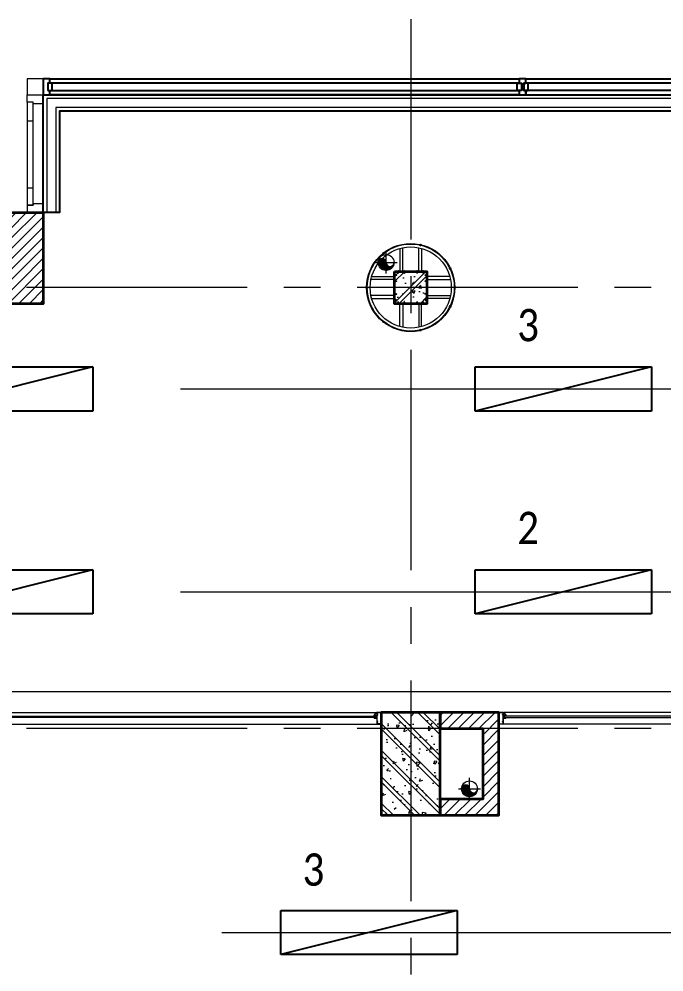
# Model space of a CAD drawing. Header units: millimetres. Extents: x 18326 to 214271, y -298828 to -198730.
# Drawn here: x 53632 to 58020, y -264236 to -257754 of the extents above; entities that cross this region are included whole.
import ezdxf
from ezdxf.enums import TextEntityAlignment as Align

# ---------------------------------------------------------------- set-up
doc = ezdxf.new("R2010")
doc.units = ezdxf.units.MM
doc.header["$LTSCALE"] = 20
doc.header["$MEASUREMENT"] = 0
for name, pattern in [('DASHED2', [0.375, 0.25, -0.125]), ('HIDDEN', [0.375, 0.25, -0.125]), ('xref LC GK$0$CENTER2', [1.125, 0.75, -0.125, 0.125, -0.125]), ('xref_mb.A6$0$CENTER', [2, 1.25, -0.25, 0.25, -0.25]), ('xref_mb.A6$0$HIDDEN', [0.375, 0.25, -0.125])]:
    doc.linetypes.add(name, pattern=pattern)
doc.layers.get('0').update_dxf_attribs({"lineweight": 0})
for name, color, linetype in [('!Cetech-TBD', 2, 'Continuous'), ('CDC-E-Note', 3, 'Continuous'), ('xref_mb.A6$0$5 KV-CUA', 34, 'Continuous'), ('xref_mb.A6$0$A-LANCAN', 11, 'Continuous'), ('xref_mb.A6$0$A-NETKHUAT', 8, 'xref_mb.A6$0$HIDDEN'), ('xref_mb.A6$0$A-NETTHAY', 125, 'Continuous'), ('xref_mb.A6$0$KV-Net thay 3', 251, 'Continuous')]:
    doc.layers.add(name, color=color, linetype=linetype)
for name, color, linetype, lineweight in [('0.MAU XANH- DAY DIEN', 3, 'HIDDEN', 20), ('xref LC GK$0$KV-Net truc', 251, 'xref LC GK$0$CENTER2', 9), ('xref_mb.A6$0$KV-Cat be tong', 6, 'Continuous', 35), ('xref_mb.A6$0$KV-Cat tuong', 4, 'Continuous', 35), ('xref_mb.A6$0$KV-Cat vat lieu', 11, 'Continuous', 20), ('xref_mb.A6$0$KV-Cua', 34, 'Continuous', 13), ('xref_mb.A6$0$KV-Hatch', 179, 'Continuous', 5), ('xref_mb.A6$0$KV-Net thay 1', 9, 'Continuous', 20), ('xref_mb.A6$0$KV-Net thay 2', 8, 'Continuous', 13), ('xref_mb.A6$0$KV-Noi that', 35, 'Continuous', 9), ('xref_mb.A6$0$netmanh', 8, 'Continuous', 13), ('xref_mb.A6$0$nettruc', 26, 'xref_mb.A6$0$CENTER', 9)]:
    doc.layers.add(name, color=color, linetype=linetype, lineweight=lineweight)
doc.styles.add('uv-abc', font='calibril.ttf', dxfattribs={"width": 0.85})

# ---------------------------------------------------------------- blocks, each defined once
blk = doc.blocks.new('l57')
at = {"layer": '!Cetech-TBD'}
for p, q in [((-600, 150), (600, 150)), ((600, 150), (-600, -150)), ((-600, -150), (-600, 150)), ((600, 150), (600, -150)), ((600, -150), (-600, -150))]:
    blk.add_line(p, q, dxfattribs=at)
blk = doc.blocks.new('xref LC GK$0$LC')
at = {"layer": 'xref LC GK$0$KV-Net truc', "color": 8, "ltscale": 100}
for points in [[(25950, -48923.6), (25950, -85478.5)], [(175586.7, -50750), (-10253.1, -50750)], [(175586.7, -53750), (-10253.1, -53750)]]:
    blk.add_lwpolyline(points, dxfattribs=at)
blk = doc.blocks.new('*U500')
at = {"color": 8}
for p, q in [((164.8, 0), (-2462.3, 0)), ((169.2, -80), (-2465.3, -80))]:
    blk.add_line(p, q, dxfattribs=at)
for points in [[(-2495.3, -80), (-2495.3, -78.5), (-2500.3, -78.5), (-2500.3, -77.2), (-2495.3, -77.2), (-2495.3, -71), (-2493.8, -71), (-2493.8, -78.5), (-2466.8, -78.5), (-2466.8, -68, -0.349938), (-2471.3, -67.6, -1), (-2470.2, -66.5, 0.658117), (-2466.8, -65, 0.658117), (-2470.2, -63.5, -1), (-2471.3, -62.4, -0.349938), (-2466.8, -62), (-2466.8, -50), (-2467.3, -49.5), (-2467.3, -30.5), (-2466.8, -30), (-2466.8, -18, -0.349938), (-2471.3, -17.6, -1), (-2470.2, -16.5, 0.658117), (-2466.8, -15, 0.658117), (-2470.2, -13.5, -1), (-2471.3, -12.4, -0.349938), (-2466.8, -12), (-2466.8, -1.5), (-2493.8, -1.5), (-2493.8, -9), (-2495.3, -9), (-2495.3, -2.8), (-2500.3, -2.8), (-2500.3, -1.5), (-2495.3, -1.5), (-2495.3, 0), (-2462.3, 0), (-2462.3, -1.6), (-2463.5, -2.8), (-2465.3, -1.8), (-2465.3, -38.5), (-2463.8, -38.5), (-2463.3, -36.8, -0.857195), (-2462.3, -37), (-2462.3, -38.5), (-2455.3, -38.5), (-2455.3, -36.3), (-2453.6, -36.3, -0.414214), (-2453.1, -36.8, -0.414214), (-2453.6, -37.3), (-2454, -37.3), (-2454, -38.5), (-2447.6, -38.5), (-2447.6, -37.3), (-2448, -37.3, -0.414214), (-2448.5, -36.8, -0.414214), (-2448, -36.3), (-2446.3, -36.3), (-2446.3, -40), (-2465.3, -40), (-2465.3, -80)], [(-2451.1, -23.4), (-2449.6, -22.9), (-2449.6, -23.4), (-2448.1, -22.9), (-2448.1, -23.4), (-2446.9, -23, 0.322823), (-2446.6, -22.5), (-2446.6, -20.9), (-2460.9, 0), (-2462.4, 0), (-2462.2, -1.5), (-2463.6, -3), (-2464.5, -2.4, 1), (-2465, -3.3), (-2463.4, -4.2), (-2461.6, -2.4, -0.469802), (-2460.4, -2.5), (-2448.4, -20, -0.602899), (-2449.4, -21.9), (-2462.8, -21.9), (-2465.6, -37.8, 1), (-2464.7, -38), (-2462.1, -23.7, -0.36397), (-2461.2, -22.9), (-2457.1, -22.9), (-2457.1, -23.4), (-2455.6, -22.9), (-2455.6, -23.4), (-2454.1, -22.9), (-2454.1, -23.4), (-2452.6, -22.9), (-2452.6, -23.4), (-2451.1, -22.9)]]:
    blk.add_lwpolyline(points, format="xyb", close=True, dxfattribs=at)
blk.add_lwpolyline([(-2457.3, -25.1), (-2457.3, -35.1), (162.8, -35.1), (162.8, -25.1), (-2457.3, -25.1)], close=True, dxfattribs=at)
blk = doc.blocks.new('*U497')
at = {"color": 8}
for p, q in [((-110, -460), (-110, -1140)), ((-220, -575), (-220, -1035)), ((-180, -1035), (-180, -575)), ((-220, -1200), (-110, -1200))]:
    blk.add_line(p, q, dxfattribs=at)
for points in [[(-220, -400), (-110, -400), (-110, -460), (-110, -460), (-110, -460), (-180, -460), (-180, -450), (-220, -450)], [(-180, -450), (-220, -450), (-220, -575), (-180, -575)], [(-180, -1035), (-220, -1035), (-220, -1150), (-180, -1150)], [(-220, -1200), (-110, -1200), (-110, -1140), (-110, -1140), (-110, -1140), (-180, -1140), (-180, -1150), (-220, -1150)]]:
    blk.add_lwpolyline(points, close=True, dxfattribs=at)
blk = doc.blocks.new('xref_mb.A6$0$od')
at = {"ltscale": 10}
h = blk.add_hatch(dxfattribs=at)
h.set_pattern_fill('ANSI31', color=8, scale=0.5, style=0)
h.set_pattern_definition([(45, (-2211.68692, 549.289586), (-0.0441941738, 0.0441941738), [])])
h.paths.add_polyline_path([(-0.625, 0, -0.414214), (0, 0.625), (0, 0)])
h.paths.add_polyline_path([(0, -0.625, -0.414214), (-0.625, 0), (0, 0, 1)])
h.paths.add_polyline_path([(0, 0), (0, 0.625, -1)])
at = {"color": 8, "ltscale": 0.02}
for p, q in [((0, 0.875), (0, -0.875)), ((-0.875, 0), (0.875, 0))]:
    blk.add_line(p, q, dxfattribs=at)
at = {"color": 8, "ltscale": 10}
blk.add_circle((0, 0), 0.625, dxfattribs=at)
for centre, start, end in [((0, -0.312), 90, 270), ((0, 0.312), 270, 90)]:
    blk.add_arc(centre, 0.312, start, end, dxfattribs=at)
blk = doc.blocks.new('xref_mb.A6$0$TNM')
at = {"layer": 'xref_mb.A6$0$KV-Noi that', "color": 8, "lineweight": 40, "ltscale": 0.25, "xscale": 86.40000000209601, "yscale": 86.40000000209601, "zscale": 86.40000000209601, "rotation": 90}
for p in [(13332.3, 22770.3), (13900, 19190)]:
    blk.add_blockref('xref_mb.A6$0$od', p, dxfattribs=at)
blk = doc.blocks.new('xref_mb.A6$0$w new')
at = {"layer": 'xref_mb.A6$0$netmanh', "color": 8}
for p, q in [((2116783, 526236), (2116782, 526236)), ((2116782, 526236), (2116782, 526233)), ((2116792, 526233), (2116782, 526233)), ((2116783, 526233), (2116782, 526233)), ((2116782, 526233), (2116782, 526232)), ((2116792, 526232), (2116782, 526232)), ((2116790, 526236), (2116783, 526236)), ((2116783, 526224), (2116790, 526226)), ((2116785, 526223), (2116783, 526224)), ((2116783, 526220), (2116790, 526222)), ((2116785, 526219), (2116783, 526220)), ((2116783, 526217), (2116789, 526218)), ((2116785, 526216), (2116783, 526217)), ((2116784, 526238), (2116784, 526236)), ((2116789, 526238), (2116784, 526238)), ((2116784, 526236), (2116784, 526233)), ((2116784, 526232), (2116784, 526229)), ((2116789, 526229), (2116784, 526229)), ((2116784, 526226), (2116789, 526227)), ((2116785, 526225), (2116784, 526226)), ((2116784, 526223), (2116789, 526224)), ((2116784, 526222), (2116789, 526224)), ((2116785, 526221), (2116784, 526222)), ((2116784, 526219), (2116789, 526220)), ((2116785, 526218), (2116784, 526219)), ((2116784, 526215), (2116790, 526217)), ((2116785, 526216), (2116784, 526217)), ((2116785, 526215), (2116784, 526215)), ((2116784, 526213), (2116790, 526215)), ((2116785, 526214), (2116784, 526215)), ((2116785, 526212), (2116784, 526213)), ((2116785, 526212), (2116784, 526213)), ((2116784, 526211), (2116790, 526212)), ((2116785, 526210), (2116784, 526211)), ((2116785, 526210), (2116784, 526211)), ((2116784, 526209), (2116790, 526210)), ((2116785, 526208), (2116784, 526209)), ((2116784, 526207), (2116790, 526208)), ((2116785, 526208), (2116784, 526208)), ((2116785, 526206), (2116784, 526207)), ((2116784, 526204), (2116790, 526206)), ((2116785, 526205), (2116784, 526206)), ((2116785, 526203), (2116784, 526204)), ((2116784, 526202), (2116790, 526204)), ((2116785, 526203), (2116784, 526204)), ((2116785, 526201), (2116784, 526202)), ((2116785, 526201), (2116784, 526202)), ((2116784, 526200), (2116790, 526201)), ((2116785, 526199), (2116784, 526200)), ((2116785, 526238), (2116785, 526236)), ((2116785, 526226), (2116785, 526229)), ((2116785, 526225), (2116785, 526227)), ((2116785, 526223), (2116785, 526225)), ((2116785, 526223), (2116785, 526223)), ((2116785, 526221), (2116785, 526221)), ((2116785, 526219), (2116785, 526219)), ((2116785, 526217), (2116785, 526218)), ((2116785, 526218), (2116785, 526218)), ((2116786, 526216), (2116785, 526216)), ((2116785, 526216), (2116785, 526216)), ((2116785, 526215), (2116785, 526216)), ((2116787, 526215), (2116785, 526215)), ((2116785, 526214), (2116785, 526214)), ((2116785, 526213), (2116785, 526214)), ((2116787, 526213), (2116785, 526212)), ((2116785, 526211), (2116785, 526212)), ((2116785, 526211), (2116785, 526212)), ((2116787, 526211), (2116785, 526210)), ((2116785, 526209), (2116785, 526210)), ((2116785, 526209), (2116785, 526209)), ((2116787, 526208), (2116785, 526208)), ((2116785, 526207), (2116785, 526208)), ((2116785, 526207), (2116785, 526207)), ((2116787, 526206), (2116785, 526206)), ((2116785, 526205), (2116785, 526205)), ((2116785, 526204), (2116785, 526205)), ((2116787, 526204), (2116785, 526203)), ((2116785, 526202), (2116785, 526203)), ((2116785, 526202), (2116785, 526203)), ((2116787, 526202), (2116785, 526201)), ((2116785, 526200), (2116785, 526201)), ((2116787, 526200), (2116785, 526199)), ((2116787, 526185), (2116785, 526188)), ((2116788, 526217), (2116786, 526216)), ((2116786, 526188), (2116787, 526185)), ((2116787, 526187), (2116786, 526188)), ((2116787, 526185), (2116787, 526216)), ((2116788, 526216), (2116787, 526215)), ((2116788, 526214), (2116787, 526213)), ((2116788, 526212), (2116787, 526211)), ((2116788, 526209), (2116787, 526208)), ((2116788, 526207), (2116787, 526206)), ((2116788, 526205), (2116787, 526204)), ((2116788, 526203), (2116787, 526202)), ((2116788, 526201), (2116787, 526200)), ((2116787, 526185), (2116788, 526188)), ((2116788, 526238), (2116788, 526236)), ((2116788, 526228), (2116788, 526229)), ((2116790, 526226), (2116788, 526227)), ((2116788, 526225), (2116788, 526227)), ((2116789, 526227), (2116788, 526227)), ((2116789, 526224), (2116788, 526225)), ((2116788, 526225), (2116788, 526225)), ((2116789, 526224), (2116788, 526225)), ((2116788, 526222), (2116788, 526224)), ((2116788, 526223), (2116788, 526223)), ((2116790, 526222), (2116788, 526223)), ((2116788, 526221), (2116788, 526222)), ((2116789, 526220), (2116788, 526221)), ((2116788, 526219), (2116788, 526220)), ((2116789, 526218), (2116788, 526219)), ((2116788, 526217), (2116788, 526218)), ((2116788, 526218), (2116788, 526218)), ((2116790, 526217), (2116788, 526218)), ((2116788, 526217), (2116788, 526217)), ((2116788, 526217), (2116788, 526188)), ((2116788, 526216), (2116788, 526217)), ((2116788, 526216), (2116788, 526216)), ((2116788, 526216), (2116788, 526216)), ((2116790, 526215), (2116788, 526216)), ((2116788, 526213), (2116788, 526214)), ((2116788, 526214), (2116788, 526214)), ((2116788, 526213), (2116788, 526214)), ((2116790, 526212), (2116788, 526213)), ((2116788, 526211), (2116788, 526212)), ((2116788, 526212), (2116788, 526212)), ((2116788, 526211), (2116788, 526212)), ((2116790, 526210), (2116788, 526211)), ((2116788, 526209), (2116788, 526210)), ((2116788, 526209), (2116788, 526210)), ((2116788, 526209), (2116788, 526209)), ((2116790, 526208), (2116788, 526209)), ((2116788, 526207), (2116788, 526208)), ((2116788, 526207), (2116788, 526207)), ((2116788, 526207), (2116788, 526207)), ((2116790, 526206), (2116788, 526207)), ((2116788, 526204), (2116788, 526205)), ((2116788, 526205), (2116788, 526205)), ((2116788, 526204), (2116788, 526205)), ((2116790, 526204), (2116788, 526204)), ((2116788, 526202), (2116788, 526203)), ((2116788, 526203), (2116788, 526203)), ((2116788, 526202), (2116788, 526203)), ((2116790, 526201), (2116788, 526202)), ((2116788, 526200), (2116788, 526201)), ((2116788, 526201), (2116788, 526201)), ((2116789, 526238), (2116789, 526236)), ((2116789, 526236), (2116789, 526233)), ((2116789, 526232), (2116789, 526229)), ((2116790, 526236), (2116791, 526236)), ((2116790, 526233), (2116791, 526233)), ((2116791, 526236), (2116791, 526233)), ((2116792, 526233), (2116792, 526232))]:
    blk.add_line(p, q, dxfattribs=at)
at = {"layer": 'xref_mb.A6$0$netmanh', "color": 8, "lineweight": 18}
blk.add_line((2116785, 526188), (2116785, 526216), dxfattribs=at)
at = {"layer": 'xref_mb.A6$0$netmanh', "color": 8, "ltscale": 0.01}
for points in [[(2116784, 526230), (2116784, 526232), (2116778, 526232), (2116778, 526230), (2116784, 526230)], [(2116789, 526230), (2116789, 526232), (2116796, 526232), (2116796, 526230), (2116789, 526230)]]:
    blk.add_lwpolyline(points, close=True, dxfattribs=at)
for points in [[(2116781, 526230), (2116781, 526230), (2116782, 526219), (2116779, 526220), (2116781, 526215), (2116779, 526215), (2116782, 526208), (2116779, 526209), (2116782, 526203), (2116779, 526204), (2116782, 526197), (2116779, 526198), (2116782, 526191), (2116780, 526191), (2116785, 526171), (2116786, 526171)], [(2116792, 526230), (2116792, 526230), (2116791, 526219), (2116794, 526220), (2116792, 526215), (2116794, 526215), (2116791, 526208), (2116793, 526209), (2116791, 526203), (2116793, 526204), (2116790, 526197), (2116793, 526198), (2116790, 526191), (2116793, 526191), (2116788, 526171), (2116786, 526171)]]:
    blk.add_lwpolyline(points, dxfattribs=at)
at = {"layer": 'xref_mb.A6$0$netmanh', "color": 8}
for centre, radius, start, end in [((2116783, 526235), 1.6, 47.5333, 132.4667), ((2116783, 526234), 1.6, 227.5333, 312.4667), ((2116787, 526233), 4.84, 63.5171, 116.4829), ((2116787, 526233), 4.84, 63.5171, 116.4829), ((2116787, 526231), 5.77, 68.0119, 111.9881), ((2116787, 526239), 5.77, 248.0119, 291.9881), ((2116790, 526235), 1.6, 47.5333, 132.4667), ((2116790, 526234), 1.6, 227.5333, 312.4667)]:
    blk.add_arc(centre, radius, start, end, dxfattribs=at)
at = {"layer": 'xref_mb.A6$0$nettruc', "color": 8, "ltscale": 5}
blk.add_line((2116787, 526242), (2116787, 526209), dxfattribs=at)
blk = doc.blocks.new('xref_mb.A6$0$ban ma mb')
at = {"layer": 'xref_mb.A6$0$A-NETKHUAT', "color": 8, "ltscale": 20}
for p, q in [((31, 0), (27, -26)), ((38, 0), (33, -27)), ((38, 0), (42, -27)), ((44, 0), (48, -26)), ((106, 0), (102, -26)), ((112, 0), (108, -27)), ((112, 0), (117, -27)), ((119, 0), (123, -26)), ((33, -27), (27, -26)), ((33, -37), (42, -37)), ((42, -27), (48, -26)), ((108, -27), (102, -26)), ((108, -37), (117, -37)), ((117, -27), (123, -26))]:
    blk.add_line(p, q, dxfattribs=at)
for points in [[(33, -27), (33, -37), (34, -38), (41, -38), (42, -37), (42, -27)], [(108, -27), (108, -37), (109, -38), (116, -38), (117, -37), (117, -27)]]:
    blk.add_lwpolyline(points, dxfattribs=at)
at = {"layer": 'xref_mb.A6$0$A-NETTHAY', "color": 8, "ltscale": 200}
for p, q in [((0, 5), (150, 5)), ((29, 7), (23, 7)), ((23, 7), (23, 5)), ((32, 48), (26, 38)), ((32, 27), (26, 38)), ((46, 17), (29, 17)), ((46, 7), (29, 7)), ((44, 48), (32, 48)), ((44, 27), (32, 27)), ((32, 23), (33, 24)), ((43, 23), (32, 23)), ((32, 17), (32, 23)), ((32, 16), (32, 8)), ((33, 24), (42, 24)), ((43, 23), (42, 24)), ((43, 23), (43, 17)), ((43, 16), (43, 8)), ((43, 8), (43, 15)), ((44, 48), (50, 38)), ((44, 27), (50, 38)), ((46, 7), (52, 7)), ((52, 7), (52, 5)), ((104, 7), (98, 7)), ((98, 7), (98, 5)), ((106, 48), (100, 38)), ((106, 27), (100, 38)), ((121, 17), (104, 17)), ((121, 7), (104, 7)), ((118, 48), (106, 48)), ((118, 27), (106, 27)), ((107, 23), (108, 24)), ((118, 23), (107, 23)), ((107, 17), (107, 23)), ((107, 16), (107, 8)), ((108, 24), (117, 24)), ((118, 23), (117, 24)), ((118, 48), (124, 38)), ((118, 27), (124, 38)), ((118, 23), (118, 17)), ((118, 16), (118, 8)), ((118, 8), (118, 15)), ((121, 7), (127, 7)), ((127, 7), (127, 5))]:
    blk.add_line(p, q, dxfattribs=at)
blk.add_lwpolyline([(0, 75), (150, 75), (150, 0), (0, 0)], close=True, dxfattribs=at)
for points in [[(48, 16, 0.3829883), (43, 16, 0.1944064), (32, 16, 0.383582), (27, 16)], [(48, 8, -0.3829883), (43, 8, -0.1944064), (32, 8, -0.383582), (27, 8)], [(123, 16, 0.3829883), (118, 16, 0.1944064), (107, 16, 0.383582), (102, 16)], [(123, 8, -0.3829883), (118, 8, -0.1944064), (107, 8, -0.383582), (102, 8)]]:
    blk.add_lwpolyline(points, format="xyb", dxfattribs=at)
for points in [[(27, 8), (27, 16)], [(48, 16), (48, 8)], [(102, 8), (102, 16)], [(123, 16), (123, 8)]]:
    blk.add_lwpolyline(points, dxfattribs=at)
for centre in [(38, 38), (112, 38)]:
    blk.add_circle(centre, 7, dxfattribs=at)
for centre in [(38, 38), (112, 38)]:
    blk.add_arc(centre, 15, 289.17307, 250.01873, dxfattribs=at)
blk = doc.blocks.new('*U503')
at = {"layer": 'xref_mb.A6$0$A-LANCAN', "color": 8, "xscale": 0.05767790283425905, "yscale": 0.05767790283425905, "zscale": 0.05767790283425905, "rotation": 89.70010782971349}
blk.add_blockref('xref_mb.A6$0$ban ma mb', (1.1, -4.3), dxfattribs=at)
blk = doc.blocks.new('*U504')
at = {"color": 8, "linetype": 'ByBlock', "lineweight": -2, "transparency": 16777216}
for p, rotation in [((82.6, 361.8), 257.1428571428571), ((-231.4, 290.1), 308.5714285714286), ((334.3, 161), 205.7142857142856), ((334.3, -161), 154.2857142857143), ((-231.4, -290.1), 51.42857142857144), ((82.6, -361.8), 102.8571428571429)]:
    blk.add_blockref('*U503', p, dxfattribs=dict(at, rotation=rotation))
blk.add_blockref('*U503', (-371.1, 0), dxfattribs=at)
blk = doc.blocks.new('xref_mb.A6$0$Cot tron D600')
at = {"layer": 'xref_mb.A6$0$KV-Cat vat lieu', "color": 8}
for radius in [300, 296]:
    blk.add_circle((0, 0), radius, dxfattribs=at)
at = {"layer": 'xref_mb.A6$0$KV-Net thay 2', "color": 8}
for points in [[(-74.3, 265.8), (-74.3, 110), (-54.3, 110), (-54.3, 270.6)], [(74.3, 265.8), (74.3, 110), (54.3, 110), (54.3, 270.6)], [(-265.8, 74.3), (-110, 74.3), (-110, 54.3), (-270.6, 54.3)], [(265.8, 74.3), (110, 74.3), (110, 54.3), (270.6, 54.3)], [(-265.8, -74.3), (-110, -74.3), (-110, -54.3), (-270.6, -54.3)], [(265.8, -74.3), (110, -74.3), (110, -54.3), (270.6, -54.3)], [(-74.3, -265.8), (-74.3, -110), (-54.3, -110), (-54.3, -270.6)], [(74.3, -265.8), (74.3, -110), (54.3, -110), (54.3, -270.6)]]:
    blk.add_lwpolyline(points, dxfattribs=at)
for points in [[(-110, 95), (-110, 87.3), (-112.4, 87.3), (-112.4, 95)], [(-112.4, 82.2), (-112.4, 46.4), (-110, 46.4), (-110, 82.2)], [(-95, 110), (-87.3, 110), (-87.3, 112.4), (-95, 112.4)], [(-82.2, 112.4), (-46.4, 112.4), (-46.4, 110), (-82.2, 110)], [(-33.6, 110), (-41.3, 110), (-41.3, 112.4), (-33.6, 112.4)], [(33.6, 110), (41.3, 110), (41.3, 112.4), (33.6, 112.4)], [(82.2, 112.4), (46.4, 112.4), (46.4, 110), (82.2, 110)], [(95, 110), (87.3, 110), (87.3, 112.4), (95, 112.4)], [(110, 95), (110, 87.3), (112.4, 87.3), (112.4, 95)], [(112.4, 82.2), (112.4, 46.4), (110, 46.4), (110, 82.2)], [(-110, 33.6), (-110, 41.3), (-112.4, 41.3), (-112.4, 33.6)], [(110, 33.6), (110, 41.3), (112.4, 41.3), (112.4, 33.6)], [(-110, -33.6), (-110, -41.3), (-112.4, -41.3), (-112.4, -33.6)], [(-112.4, -82.2), (-112.4, -46.4), (-110, -46.4), (-110, -82.2)], [(110, -33.6), (110, -41.3), (112.4, -41.3), (112.4, -33.6)], [(112.4, -82.2), (112.4, -46.4), (110, -46.4), (110, -82.2)], [(-110, -95), (-110, -87.3), (-112.4, -87.3), (-112.4, -95)], [(-95, -110), (-87.3, -110), (-87.3, -112.4), (-95, -112.4)], [(-82.2, -112.4), (-46.4, -112.4), (-46.4, -110), (-82.2, -110)], [(-33.6, -110), (-41.3, -110), (-41.3, -112.4), (-33.6, -112.4)], [(33.6, -110), (41.3, -110), (41.3, -112.4), (33.6, -112.4)], [(82.2, -112.4), (46.4, -112.4), (46.4, -110), (82.2, -110)], [(95, -110), (87.3, -110), (87.3, -112.4), (95, -112.4)], [(110, -95), (110, -87.3), (112.4, -87.3), (112.4, -95)]]:
    blk.add_lwpolyline(points, close=True, dxfattribs=at)
blk.add_circle((0, 0), 276, dxfattribs=at)
at = {"color": 8, "xscale": 0.7999294450671973, "yscale": 0.7999294450671973, "zscale": 0.7999294450671973}
blk.add_blockref('*U504', (0, 0), dxfattribs=at)
at = {"layer": 'xref_mb.A6$0$KV-Net thay 2', "color": 8, "zscale": 0.2818199030947889}
for p, xscale, yscale, rotation in [((148190.3, -596467.8), 0.2818199030947889, 0.2818199030947889, 90), ((-148190.3, -596467.8), -0.2818199030947889, 0.2818199030947889, 270), ((148190.3, -596508.8), 0.2818199030947889, 0.2818199030947889, 90), ((-148190.3, -596508.8), -0.2818199030947889, 0.2818199030947889, 270), ((148190.3, 596508.8), -0.281819903094789, 0.281819903094789, 90), ((-148190.3, 596508.8), 0.2818199030947889, 0.2818199030947889, 270), ((148190.3, 596467.8), -0.281819903094789, 0.281819903094789, 90), ((596467.8, 148190.3), 0.2818199030947889, 0.2818199030947889, 180), ((596508.8, 148190.3), 0.2818199030947889, 0.2818199030947889, 180), ((-596508.8, 148190.3), -0.2818199030947889, 0.2818199030947889, 180), ((-596467.8, 148190.3), -0.2818199030947889, 0.2818199030947889, 180), ((-148190.3, 596467.8), 0.2818199030947889, 0.2818199030947889, 270)]:
    blk.add_blockref('xref_mb.A6$0$w new', p, dxfattribs=dict(at, xscale=xscale, yscale=yscale, rotation=rotation))
at = {"layer": 'xref_mb.A6$0$KV-Net thay 2', "color": 8, "yscale": 0.2818199030947889, "zscale": 0.2818199030947889}
for p, xscale in [((596467.8, -148190.3), -0.2818199030947889), ((596508.8, -148190.3), -0.2818199030947889), ((-596508.8, -148190.3), 0.2818199030947889), ((-596467.8, -148190.3), 0.2818199030947889)]:
    blk.add_blockref('xref_mb.A6$0$w new', p, dxfattribs=dict(at, xscale=xscale))
blk = doc.blocks.new('xref_mb.A6$0$A$C64aee45a')
at = {"layer": 'xref_mb.A6$0$KV-Hatch'}
h = blk.add_hatch(dxfattribs=at)
h.set_pattern_fill('ANSI31', color=8, scale=400)
h.set_pattern_definition([(45, (-56296.89, -73420.025), (-35.35534, 35.35534), [])])
h.paths.add_polyline_path([(200, -480), (200, -590), (600, -590), (600, 110), (200, 110), (200, 0), (490, 0), (490, -480)])
at = {"layer": 'xref_mb.A6$0$KV-Cat tuong', "color": 8}
blk.add_lwpolyline([(200, -480), (200, -590), (600, -590), (600, 110), (200, 110), (200, 0), (490, 0), (490, -480)], close=True, dxfattribs=at)
blk = doc.blocks.new('*U493')
at = {"color": 8}
for points in [[(60, -40), (45, -40), (45, -10), (0, -10), (0, -40), (0, -40), (0, -90), (0, -90), (0, -120), (45, -120), (45, -90), (60, -90)], [(30, -90), (60, -90), (60, -40), (30, -40)], [(3253.75, -90), (3223.75, -90), (3223.75, -40), (3253.75, -40)], [(3283.75, -90), (3268.75, -90), (3268.75, -40), (3283.75, -40), (3283.75, -10), (3238.75, -10), (3238.75, -40), (3253.75, -40), (3253.75, -90), (3238.75, -90), (3238.75, -120), (3283.75, -120)], [(3268.75, -90), (3298.75, -90), (3298.75, -40), (3268.75, -40)]]:
    blk.add_lwpolyline(points, close=True, dxfattribs=at)
at = {"color": 8, "lineweight": -2}
for points in [[(45, -10), (3238.75, -10), (3238.75, -40), (45, -40)], [(3283.75, -10), (6477.5, -10), (6477.5, -40), (3283.75, -40)], [(45, -90), (3238.75, -90), (3238.75, -120), (45, -120)], [(6477.5, -90), (3283.75, -90), (3283.75, -120), (6477.5, -120)]]:
    blk.add_lwpolyline(points, close=True, dxfattribs=at)
blk = doc.blocks.new('*U492')
at = {"color": 8}
for p, q in [((1635.2, 0), (4271.8, 0)), ((1630.8, -80), (4274.8, -80))]:
    blk.add_line(p, q, dxfattribs=at)
blk.add_lwpolyline([(4266.8, -25.1), (4266.8, -35.1), (1637.2, -35.1), (1637.2, -25.1), (4266.8, -25.1)], close=True, dxfattribs=at)
for points in [[(4304.8, -80), (4304.8, -78.5), (4309.8, -78.5), (4309.8, -77.2), (4304.8, -77.2), (4304.8, -71), (4303.3, -71), (4303.3, -78.5), (4276.3, -78.5), (4276.3, -68, 0.349938), (4280.8, -67.6, 1), (4279.7, -66.5, -0.658117), (4276.3, -65, -0.658117), (4279.7, -63.5, 1), (4280.8, -62.4, 0.349938), (4276.3, -62), (4276.3, -50), (4276.8, -49.5), (4276.8, -30.5), (4276.3, -30), (4276.3, -18, 0.349938), (4280.8, -17.6, 1), (4279.7, -16.5, -0.658117), (4276.3, -15, -0.658117), (4279.7, -13.5, 1), (4280.8, -12.4, 0.349938), (4276.3, -12), (4276.3, -1.5), (4303.3, -1.5), (4303.3, -9), (4304.8, -9), (4304.8, -2.8), (4309.8, -2.8), (4309.8, -1.5), (4304.8, -1.5), (4304.8, 0), (4271.8, 0), (4271.8, -1.6), (4273, -2.8), (4274.8, -1.8), (4274.8, -38.5), (4273.3, -38.5), (4272.8, -36.8, 0.857195), (4271.8, -37), (4271.8, -38.5), (4264.8, -38.5), (4264.8, -36.3), (4263.1, -36.3, 0.414214), (4262.6, -36.8, 0.414214), (4263.1, -37.3), (4263.5, -37.3), (4263.5, -38.5), (4257.1, -38.5), (4257.1, -37.3), (4257.5, -37.3, 0.414214), (4258, -36.8, 0.414214), (4257.5, -36.3), (4255.8, -36.3), (4255.8, -40), (4274.8, -40), (4274.8, -80)], [(4260.6, -23.4), (4259.1, -22.9), (4259.1, -23.4), (4257.6, -22.9), (4257.6, -23.4), (4256.4, -23, -0.322823), (4256.1, -22.5), (4256.1, -20.9), (4270.4, 0), (4271.9, 0), (4271.7, -1.5), (4273.1, -3), (4274, -2.4, -1), (4274.5, -3.3), (4272.9, -4.2), (4271.1, -2.4, 0.469802), (4269.9, -2.5), (4257.9, -20, 0.602899), (4258.9, -21.9), (4272.3, -21.9), (4275.1, -37.8, -1), (4274.2, -38), (4271.6, -23.7, 0.36397), (4270.7, -22.9), (4266.6, -22.9), (4266.6, -23.4), (4265.1, -22.9), (4265.1, -23.4), (4263.6, -22.9), (4263.6, -23.4), (4262.1, -22.9), (4262.1, -23.4), (4260.6, -22.9)]]:
    blk.add_lwpolyline(points, format="xyb", close=True, dxfattribs=at)
blk = doc.blocks.new('xref_mb.A6$0$cot22x22')
at = {"layer": 'xref_mb.A6$0$KV-Hatch'}
h = blk.add_hatch(dxfattribs=at)
h.set_pattern_fill('CHAU-01', color=8, scale=30, pattern_type=2)
h.set_pattern_definition([(50, (0, 0), (215.17805, -18.82564), [22.5, -247.5]), (355, (0, 0), (-41.6254, 225.65764), [18, -198]), (100.4514, (17.93, -1.57), (173.55281, 206.83186), [19.12206, -210.34263]), (46.1842, (0, 60), (320.17231, -49.6557), [33.75, -371.25]), (96.6356, (26.68, 55.86), (280.3988, 292.23536), [28.6831, -315.5139]), (351.1842, (0, 60), (280.3986, 292.23558), [27, -297]), (21, (30, 45), (179.07212, -120.78567), [22.5, -247.5]), (326, (30, 45), (72.9946, 217.54501), [18, -198]), (71.4514, (44.92, 34.93), (252.06679, 96.75915), [19.12206, -210.34263]), (37.5, (0, 0), (3.647957, 99.868156), [0, -195.6, 0, -201, 0, -198.75]), (7.5, (0, 0), (78.92086, 118.323514), [0, -114.6, 0, -191.1, 0, -75.75]), (327.5, (-66.9, 0), (160.14673, -6.766462), [0, -75, 0, -234, 0, -310.5]), (317.5, (-96.9, 0), (174.95585, 30.031495), [0, -97.5, 0, -155.4, 0, -220.5]), (45, (0, 0), (-90.156115, 90.156115), []), (45, (0, 36.75), (-90.156115, 90.156115), [])])
h.paths.add_polyline_path([(-301544.8, 85408.8), (-301544.8, 85628.8), (-301764.8, 85628.8), (-301764.8, 85408.8)])
at = {"layer": 'xref_mb.A6$0$KV-Cat be tong', "color": 8}
blk.add_lwpolyline([(-301764.8, 85628.8), (-301544.8, 85628.8), (-301544.8, 85408.8), (-301764.8, 85408.8)], close=True, dxfattribs=at)
blk = doc.blocks.new('xref_mb.A6$0$DVCT3')
at = {"layer": 'xref_mb.A6$0$KV-Hatch'}
h = blk.add_hatch(dxfattribs=at)
h.set_pattern_fill('1BETONG2-BOP', color=8, scale=30, angle=-180, pattern_type=2)
h.set_pattern_definition([(230, (-246575.33, 90072.6), (-215.178055, 18.82564), [22.5, -247.5]), (175, (-246575.33, 90072.6), (41.6254, -225.65764), [18, -198]), (280.4514, (-246593.26, 90074.17), (-173.552815, -206.83186), [19.12206, -210.342634]), (226.1842, (-246575.33, 90012.6), (-320.172315, 49.6557), [33.75, -371.25]), (276.6356, (-246602, 90016.74), (-280.39881, -292.23536), [28.68309, -315.5139]), (171.1842, (-246575.33, 90012.6), (-280.39858, -292.23558), [27, -297]), (201, (-246605.33, 90027.6), (-179.072116, 120.785667), [22.5, -247.5]), (46, (-246605.33, 90027.6), (-201.564637, 109.66194), [18, -198]), (251.4514, (-246620.25, 90037.66), (-252.06679, -96.75915), [19.12206, -210.342634]), (247.5, (-246575.33, 90072.6), (46.774855, -88.3123386), [0, -195.6, 0, -201, 0, -198.75]), (184.5, (-246575.33, 90072.6), (-85.005277, -114.030957), [0, -114.6, 0, -191.1, 0, -75.75]), (147.5, (-246508.43, 90072.6), (-160.146731, 6.7664615), [0, -75, 0, -234, 0, -310.5]), (137.5, (-246478.43, 90072.6), (-174.95585, -30.031495), [0, -97.5, 0, -155.4, 0, -220.5]), (135, (-246575.33, 90072.6), (-90.156115, -90.156115), []), (135, (-246575.33, 90035.85), (-90.156115, -90.156115), [])])
h.paths.add_polyline_path([(532056.3, -42818.5), (531656.3, -42818.5), (531656.3, -43518.5), (532056.3, -43518.5)])
at = {"layer": 'xref_mb.A6$0$KV-Cat be tong', "color": 8}
blk.add_lwpolyline([(532056.3, -42818.5), (531656.3, -42818.5), (531656.3, -43518.5), (532056.3, -43518.5)], close=True, dxfattribs=at)
blk.add_blockref('xref_mb.A6$0$cot22x22', (833511, -125447.3), dxfattribs=at)

msp = doc.modelspace()

# ---------------------------------------------------------------- hatches: boundary and pattern name
at = {"layer": 'xref_mb.A6$0$KV-Hatch'}
h = msp.add_hatch(dxfattribs=at)
h.set_pattern_fill('ANSI31', color=8, scale=400)
h.paths.add_polyline_path([(53576.9, -259580), (52216.9, -259580), (52216.9, -259180), (53576.9, -259180)], flags=16)
h.paths.add_polyline_path([(51996.9, -259690), (51996.9, -259070), (53796.9, -259070), (53796.9, -259690)])
h.paths.add_polyline_path([(47936.9, -259690), (50096.9, -259690), (50096.9, -259070), (47936.9, -259070)])
h.paths.add_polyline_path([(48156.9, -259580), (48156.9, -259180), (49876.9, -259180), (49876.9, -259580)], flags=16)
h.paths.add_polyline_path([(66796.9, -259690), (72186.9, -259690), (72186.9, -259580), (67016.9, -259580), (67016.9, -259180), (72186.9, -259180), (72186.9, -259470), (72406.9, -259470), (72406.9, -259070), (66796.9, -259070)])
h.paths.add_polyline_path([(72406.9, -259470), (72656.9, -259470), (72656.9, -259690), (72406.9, -259690)])
h.paths.add_polyline_path([(75236.9, -274290), (75236.9, -275470), (75606.9, -275470), (75606.9, -272840), (75236.9, -272840), (75236.9, -273790), (75536.9, -273790), (75536.9, -274290)])
h.paths.add_polyline_path([(72406.9, -274290), (72696.9, -274290), (72696.9, -282580), (64371.9, -282580), (64371.9, -282290), (64096.9, -282290), (64096.9, -282690), (72806.9, -282690), (72806.9, -274070), (72406.9, -274070)])
h.paths.add_polyline_path([(72186.9, -274290), (72406.9, -274290), (72406.9, -281790), (72186.9, -281790)], flags=17)
h.paths.add_polyline_path([(64496.9, -282070), (72006.9, -282070), (72006.9, -282290), (64496.9, -282290)], flags=17)
h.paths.add_polyline_path([(47216.9, -270190), (47436.9, -270190), (47436.9, -262970), (47216.9, -262970)])
h.paths.add_polyline_path([(45801.9, -270470), (47216.9, -270470), (47216.9, -270690), (45801.9, -270690)])
h.paths.add_polyline_path([(42986.9, -270470), (44401.9, -270470), (44401.9, -270690), (42986.9, -270690)])
h.paths.add_polyline_path([(42986.9, -262470), (47216.9, -262470), (47216.9, -262690), (42986.9, -262690)])
h.paths.add_polyline_path([(49296.9, -262470), (47616.9, -262470), (47616.9, -262580), (48416.9, -262580), (48416.9, -262969.8), (48636.9, -262969.9), (48636.9, -262690), (49296.9, -262690)])
h.paths.add_polyline_path([(71766.9, -262690), (71296.9, -262690), (71296.9, -262470), (72006.9, -262470), (72006.9, -262690), (71876.9, -262690), (71876.9, -263770), (72406.9, -263770), (72406.9, -270190), (72186.9, -270190), (72186.9, -263880), (71766.9, -263880)])
h.paths.add_polyline_path([(42906.9, -264670), (42286.9, -264670), (42286.9, -262720), (42686.9, -262720), (42686.9, -262940), (42396.9, -262940), (42396.9, -264450), (42686.9, -264450), (42686.9, -262970), (42906.9, -262970)])
h.paths.add_polyline_path([(42686.9, -265870), (42906.9, -265870), (42906.9, -270190), (42686.9, -270190), (42686.9, -267890), (42396.9, -267890), (42396.9, -270470), (42686.9, -270470), (42686.9, -270690), (42286.9, -270690), (42286.9, -267670), (42686.9, -267670)])

# ---------------------------------------------------------------- linework, layer by layer
at = {"layer": '0.MAU XANH- DAY DIEN', "linetype": 'DASHED2', "ltscale": 800}
for points in [[(42730.8, -260270.1), (71937.9, -260270.1)], [(42730.8, -261650.1), (71937.9, -261650.1)], [(49011.1, -263966.8), (71216.4, -263966.8)]]:
    msp.add_lwpolyline(points, dxfattribs=at)
at = {"layer": '0.MAU XANH- DAY DIEN', "linetype": 'ByBlock', "ltscale": 800}
msp.add_lwpolyline([(72504, -263946.5), (72499.6, -262330.1), (43312.9, -262330.1)], dxfattribs=at)
at = {"layer": 'xref_mb.A6$0$KV-Cat tuong', "color": 8}
msp.add_lwpolyline([(51996.9, -259690), (51996.9, -259070), (53796.9, -259070), (53796.9, -259690)], close=True, dxfattribs=at)
at = {"layer": 'xref_mb.A6$0$KV-Cua', "color": 8}
msp.add_lwpolyline([(53796.9, -258160), (53686.9, -258160), (53686.9, -258270), (53796.9, -258270)], close=True, dxfattribs=at)
at = {"layer": 'xref_mb.A6$0$KV-Net thay 1', "color": 8}
msp.add_lwpolyline([(66796.9, -259070), (66796.9, -258270), (53796.9, -258270), (53796.9, -259070)], dxfattribs=at)
at = {"layer": 'xref_mb.A6$0$KV-Net thay 2', "color": 8}
for points in [[(66771.9, -259070), (66771.9, -258295), (53821.9, -258295), (53821.9, -259070)], [(66711.9, -259070), (66711.9, -258355), (53881.9, -258355), (53881.9, -259070)]]:
    msp.add_lwpolyline(points, dxfattribs=at)
at = {"layer": 'xref_mb.A6$0$KV-Net thay 3', "color": 8}
msp.add_lwpolyline([(66796.9, -259070), (66686.9, -259070), (66686.9, -258380), (53906.9, -258380), (53906.9, -259070), (53796.9, -259070), (53796.9, -258270), (66796.9, -258270)], close=True, dxfattribs=at)

# ---------------------------------------------------------------- block references
at = {"color": 8}
msp.add_blockref('xref_mb.A6$0$TNM', (42796.9, -282180), dxfattribs=at)
at = {"xscale": 0.9999811998533592, "yscale": 0.9999811998533592, "zscale": 0.9999811998533592}
for p in [(53533.5, -260270.1), (57334.4, -260270.1), (53533.5, -261650.1), (57334.4, -261650.1), (56012.9, -263966.8)]:
    msp.add_blockref('l57', p, dxfattribs=at)
at = {"layer": 'xref LC GK$0$KV-Net truc', "color": 8}
msp.add_blockref('xref LC GK$0$LC', (30346.9, -208830), dxfattribs=at)
at = {"layer": 'xref_mb.A6$0$5 KV-CUA', "color": 8}
msp.add_blockref('*U493', (53796.9, -258150), dxfattribs=at)
at = {"layer": 'xref_mb.A6$0$KV-Cua', "color": 8}
for name, p in [('*U497', (53906.9, -257870)), ('*U492', (51792.1, -262470)), ('*U500', (59392.2, -262470))]:
    msp.add_blockref(name, p, dxfattribs=at)
at = {"layer": 'xref_mb.A6$0$KV-Net thay 1', "color": 8}
msp.add_blockref('xref_mb.A6$0$A$C64aee45a', (56296.9, -262580), dxfattribs=at)

# ---------------------------------------------------------------- texts
at = {"layer": 'CDC-E-Note', "style": 'uv-abc', "width": 0.85}
for s, p in [('3', (57021.6, -259835.5)), ('2', (57021.6, -261215.5)), ('3', (55561.3, -263539.3))]:
    msp.add_text(s, height=220, dxfattribs=at).set_placement(p, align=Align.MIDDLE_LEFT)

# ---------------------------------------------------------------- next in the draw order: block references
at = {"layer": 'xref_mb.A6$0$KV-Cat tuong', "color": 8}
msp.add_blockref('xref_mb.A6$0$Cot tron D600', (56296.9, -259580), dxfattribs=at)

# ---------------------------------------------------------------- next in the draw order: block references
at = {"color": 8}
msp.add_blockref('xref_mb.A6$0$DVCT3', (-475559.4, -219651.5), dxfattribs=at)

doc.saveas('drawing.dxf')
